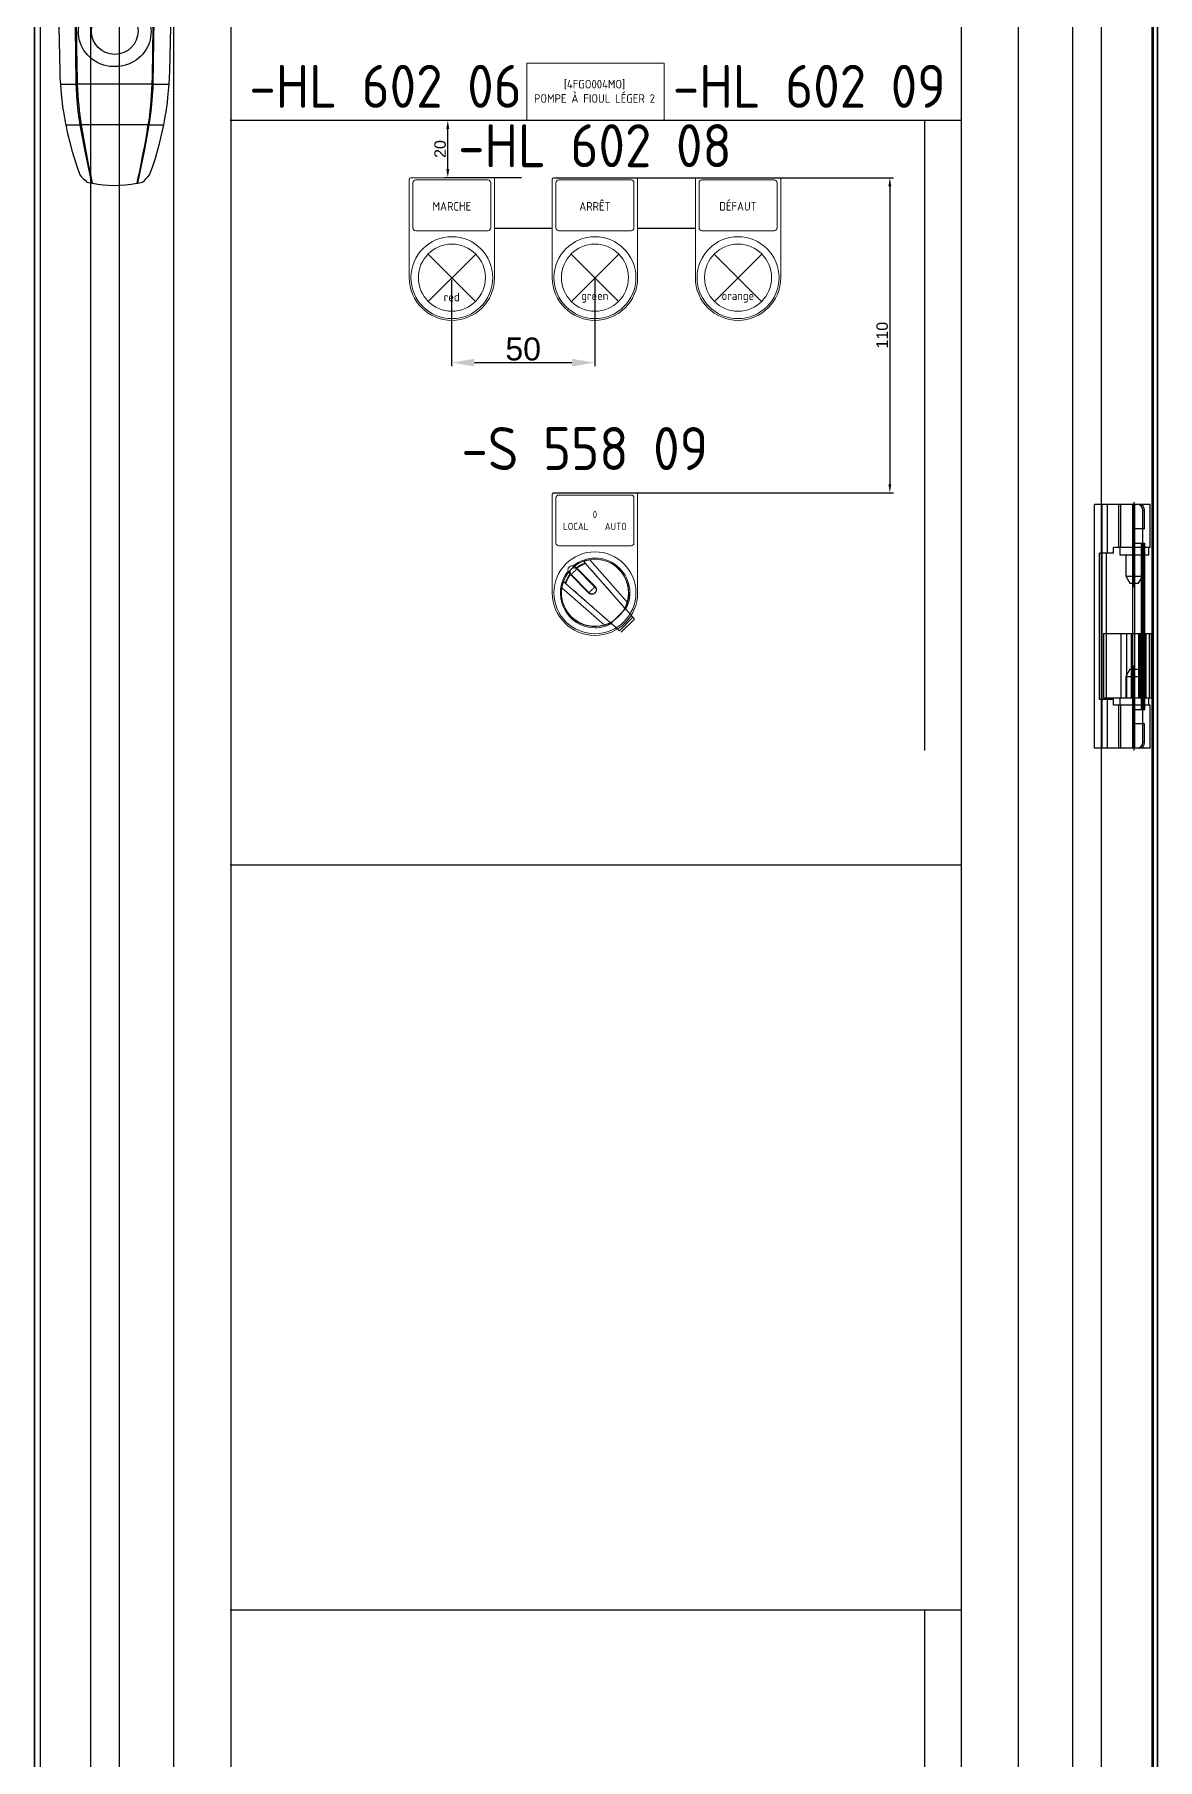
# Model space of a CAD drawing. Header units: millimetres. Extents: x 37984 to 70752, y 14140 to 37584.
# Drawn here: x 39893 to 40285, y 15087 to 15689 of the extents above; entities that cross this region are included whole.
import ezdxf
from ezdxf.enums import TextEntityAlignment as Align

# ---------------------------------------------------------------- set-up
doc = ezdxf.new("R2010")
doc.units = ezdxf.units.MM
doc.set_wipeout_variables(frame=1)
doc.layers.add('! NO PLOT !', color=7, linetype='Continuous', true_color=0xff75dd, plot=False)
doc.layers.add('000-PI-Oprema', color=30, linetype='Continuous', lineweight=5)
doc.layers.add('000-PI-ORMAR', color=2, linetype='Continuous')
doc.layers.add('000-PI_TEXT', color=7, linetype='Continuous')
doc.styles.add('PI0', font='isocpeur.ttf', dxfattribs={"width": 0.9})
doc.styles.get("Standard").update_dxf_attribs({"font": 'arial.ttf'})
doc.dimstyles.new('ISO-25', dxfattribs={"dimtxt": 4, "dimasz": 3, "dimexe": 1.25, "dimexo": 0.625, "dimtad": 1, "dimtxsty": 'Standard', "dimcen": 3, "dimadec": 0, "dimazin": 0, "dimtfac": 1, "dimtmove": 0, "dimatfit": 3, "dimfxl": 1, "dimarcsym": 0})
doc.dimstyles.new('ISO-25-lb', dxfattribs={"dimtxt": 8, "dimasz": 8, "dimexe": 1.25, "dimexo": 0.625, "dimtad": 1, "dimtxsty": 'Standard', "dimcen": 5, "dimadec": 0, "dimazin": 0, "dimtfac": 1, "dimtmove": 0, "dimatfit": 3, "dimfxl": 1, "dimarcsym": 0})

# ---------------------------------------------------------------- blocks, each defined once
blk = doc.blocks.new('poveznica montaznih ploca 2100mm')
at = {"layer": '! NO PLOT !'}
for p, q in [((59565.54, 55740.77), (59565.54, 53837.74)), ((59570.54, 55742.17), (59570.54, 53847.74))]:
    blk.add_line(p, q, dxfattribs=at)
blk = doc.blocks.new('*U548')
at = {"layer": '000-PI-ORMAR'}
for p, q in [((-13.41, 105.24), (-10.65, 134.6)), ((-10.48, 134.65), (-10.91, 134.53)), ((10.91, 134.53), (10.48, 134.65)), ((13.41, 105.24), (10.65, 134.6)), ((-19.14, 105.24), (-13.41, 105.24)), ((13.2, 105.24), (-13.2, 105.24)), ((13.41, 105.24), (19.14, 105.24)), ((-19.31, 101.34), (-19.67, 86.25)), ((19.67, 86.25), (19.31, 101.34)), ((-19.67, 86.25), (-20.5, 27.74)), ((-19.67, 86.25), (-20.14, 61.02)), ((-19.67, 86.25), (-12.5, 86.25)), ((-19.66, 87.03), (-14.25, 87.03)), ((-14.15, 86.25), (-14.25, 87.03)), ((-14.02, 85.32), (-14.15, 86.25)), ((-12.5, 86.25), (-13.43, 60.26)), ((-11.21, 85.08), (-12.5, 86.25)), ((12.5, 86.25), (11.21, 85.08)), ((11.99, 85.79), (14.02, 85.32)), ((12.5, 86.25), (19.67, 86.25)), ((13.43, 60.26), (12.5, 86.25)), ((14.02, 85.32), (14.15, 86.25)), ((14.15, 86.25), (14.25, 87.03)), ((14.25, 87.03), (19.66, 87.03)), ((20.5, 27.74), (19.67, 86.25)), ((20.15, 60.62), (19.67, 86.25)), ((-20.01, 69.28), (-12.67, 69.28)), ((-20.01, 68.98), (-17.35, 68.98)), ((-17.35, 69.28), (17.35, 69.28)), ((-12.67, 69.28), (-12.65, 69.31)), ((-12.65, 69.31), (-12.65, -39.07)), ((-10.73, 70.49), (-10.73, -40.96)), ((-10.73, 70.49), (10.73, 70.49)), ((10.73, 70.49), (10.73, -40.96)), ((12.65, 69.31), (12.65, -39.07)), ((12.65, 69.31), (12.67, 69.28)), ((12.67, 69.28), (20.01, 69.28)), ((17.35, 68.98), (20.01, 68.98)), ((-20.13, 61.86), (-17.35, 61.86)), ((-20.13, 61.85), (-14.69, 61.85)), ((-17.35, 61.85), (17.35, 61.85)), ((-15, 32.81), (-13.43, 60.26)), ((-13.27, -35.12), (-14.69, 61.85)), ((14.69, 61.85), (13.27, -35.12)), ((13.43, 60.26), (15, 32.81)), ((14.69, 61.85), (20.13, 61.85)), ((17.35, 61.86), (20.13, 61.86)), ((20.5, 27.74), (20.31, 48.52)), ((-20.44, 35.92), (-20.5, 27.74)), ((-20.47, 32.81), (-15, 32.81)), ((15, 32.81), (20.47, 32.81)), ((-20.5, 27.74), (-20.09, -55.06)), ((20.09, -55.06), (20.5, 27.74)), ((-17.16, 17.77), (-20.5, 23.44)), ((-19.8, 21.43), (19.8, 21.43)), ((20.5, 23.44), (17.16, 17.77)), ((-17.16, 14.16), (-20.5, 16.99)), ((-17.16, 17.77), (-17.16, -47.43)), ((-16.24, 2.4), (-16.48, 15.53)), ((-16.48, 15.53), (-16.48, -46.12)), ((-16.36, 10.54), (-16.48, 13.04)), ((16.48, 15.53), (16.24, 2.4)), ((16.48, 13.04), (16.36, 10.54)), ((16.48, 15.53), (16.48, -46.12)), ((17.16, 17.77), (17.16, -47.43)), ((20.5, 16.99), (17.16, 14.16)), ((-17.16, 2.54), (-20.5, 2.61)), ((-16.24, 2.4), (-16.48, 2.51)), ((-16.24, -35.11), (-16.24, 2.4)), ((16.48, 2.51), (16.24, 2.4)), ((16.24, 2.4), (16.24, -35.11)), ((20.5, 2.61), (17.16, 2.54)), ((-20.5, -18.21), (-20.36, -35.12)), ((-20.47, -22.52), (20.47, -22.52)), ((-11.5, -22.68), (-11.5, -29.51)), ((20.36, -35.12), (20.5, -18.21)), ((-20.36, -35.12), (-13.27, -35.12)), ((-16.24, -35.11), (16.24, -35.11)), ((13.27, -35.12), (20.36, -35.12)), ((-10.73, -40.96), (10.73, -40.96)), ((-20.25, -44.17), (-20.09, -55.06)), ((-20.25, -44.17), (20.25, -44.17)), ((-20.16, -50.42), (-17.16, -47.43)), ((-16.48, -46.12), (-16.38, -43.78)), ((-16.38, -43.78), (16.38, -43.78)), ((16.38, -43.78), (16.48, -46.12)), ((17.16, -47.43), (20.16, -50.42)), ((20.09, -55.06), (20.25, -44.17)), ((-20.09, -55.06), (20.09, -55.06)), ((-20.09, -55.06), (-19.2, -96.13)), ((-20.08, -55.68), (-14.03, -55.68)), ((-14.03, -55.68), (-13.85, -55.06)), ((-13.42, -100.67), (-14.03, -55.68)), ((-13.85, -55.06), (-13.67, -54.42)), ((13.42, -100.67), (14.03, -55.68)), ((13.85, -55.06), (13.67, -54.42)), ((14.03, -55.68), (13.85, -55.06)), ((14.03, -55.68), (20.08, -55.68)), ((19.2, -96.13), (20.09, -55.06)), ((-18.98, -100.67), (-13.42, -100.67)), ((13.08, -100.67), (-13.08, -100.67)), ((13.42, -100.67), (18.98, -100.67)), ((-17.11, -114.85), (-12.02, -114.85)), ((11.71, -114.85), (-11.71, -114.85)), ((12.02, -114.85), (17.11, -114.85)), ((-9.7, -134.82), (-8.04, -135.19)), ((-7.82, -135.23), (-8.04, -135.19)), ((7.82, -135.23), (8.04, -135.19)), ((8.04, -135.19), (9.7, -134.82))]:
    blk.add_line(p, q, dxfattribs=at)
for points in [[(-10.91, 134.53), (-11.6, 133.9), (-12.24, 133.24), (-12.84, 132.55), (-13.41, 131.8), (-13.93, 131.03), (-14.4, 130.23)], [(10.48, 134.65), (8.34, 135.15), (6.17, 135.54), (3.98, 135.81), (1.73, 135.97), (-0.54, 136), (-2.8, 135.91), (-4.73, 135.73), (-6.65, 135.46), (-8.58, 135.1), (-10.48, 134.65)], [(14.4, 130.23), (13.7, 131.38), (12.89, 132.48), (12.28, 133.2), (11.62, 133.89), (10.91, 134.53)], [(-14.4, 130.23), (-15.31, 127.22), (-16.14, 124.17), (-16.87, 121.1), (-17.51, 118.01), (-18.07, 114.85), (-18.52, 111.66), (-18.88, 108.46), (-19.14, 105.24)], [(19.14, 105.24), (18.88, 108.42), (18.53, 111.59), (18.09, 114.73), (17.54, 117.85), (16.9, 120.99), (16.16, 124.1), (15.33, 127.18), (14.4, 130.23)], [(-19.14, 105.24), (-19.19, 104.29), (-19.24, 103.32), (-19.28, 102.34), (-19.31, 101.34)], [(-14.25, 87.03), (-14.23, 90.25), (-14.16, 93.45), (-14.03, 96.61), (-13.86, 99.69), (-13.64, 102.68), (-13.41, 105.24)], [(14.25, 87.03), (14.23, 90.25), (14.16, 93.45), (14.03, 96.61), (13.86, 99.69), (13.64, 102.68), (13.41, 105.24)], [(19.31, 101.34), (19.28, 102.33), (19.24, 103.31), (19.19, 104.28), (19.14, 105.24)], [(-14.02, 85.32), (-12.17, 85.75), (-11.99, 85.79)], [(-11.99, 85.79), (-10.29, 86.12), (-8.39, 86.43), (-6.48, 86.67), (-4.5, 86.86), (-2.52, 86.97), (-0.52, 87.02), (1.47, 87.01), (3.57, 86.92), (5.67, 86.76), (7.76, 86.52), (9.87, 86.2), (11.96, 85.8), (11.99, 85.79)], [(11.21, 85.08), (8.78, 85.48), (6.33, 85.78), (3.84, 85.99), (1.34, 86.1), (-0.75, 86.11), (-2.84, 86.05), (-4.93, 85.91), (-7.03, 85.71), (-9.13, 85.43), (-11.21, 85.08)], [(-12.67, 69.28), (-13.17, 68.42), (-13.6, 67.5), (-13.96, 66.55), (-14.26, 65.56), (-14.48, 64.55), (-14.62, 63.52), (-14.69, 62.48), (-14.69, 61.85)], [(-12.65, 69.31), (-12.5, 69.52), (-12.34, 69.72), (-12.17, 69.89), (-11.98, 70.05), (-11.79, 70.18), (-11.59, 70.29), (-11.38, 70.38), (-11.17, 70.44), (-10.95, 70.48), (-10.73, 70.49)], [(10.73, 70.49), (10.95, 70.48), (11.17, 70.44), (11.38, 70.38), (11.59, 70.29), (11.79, 70.18), (11.98, 70.05), (12.17, 69.89), (12.34, 69.72), (12.5, 69.52), (12.65, 69.31)], [(14.69, 61.85), (14.67, 62.89), (14.57, 63.93), (14.4, 64.96), (14.15, 65.96), (13.83, 66.94), (13.43, 67.87), (12.97, 68.77), (12.67, 69.28)], [(-16.48, 15.53), (-16.52, 15.9), (-16.59, 16.26), (-16.68, 16.61), (-16.78, 16.95), (-16.91, 17.28), (-17.06, 17.59), (-17.16, 17.77)], [(17.16, 17.77), (17, 17.47), (16.86, 17.16), (16.74, 16.83), (16.64, 16.48), (16.56, 16.13), (16.51, 15.76), (16.48, 15.53)], [(-16.38, -43.78), (-16.36, -43.11), (-16.33, -42.38), (-16.31, -41.59), (-16.3, -40.74), (-16.28, -39.86), (-16.27, -38.93), (-16.26, -37.98), (-16.25, -37), (-16.24, -36.01), (-16.24, -35.11)], [(-13.27, -35.12), (-13.22, -36.16), (-13.09, -37.2), (-12.89, -38.21), (-12.65, -39.07)], [(12.65, -39.07), (12.92, -38.08), (13.11, -37.06), (13.23, -36.02), (13.27, -35.12)], [(16.24, -35.11), (16.24, -36.11), (16.25, -37.1), (16.26, -38.08), (16.27, -39.03), (16.28, -39.95), (16.3, -40.83), (16.32, -41.67), (16.34, -42.45), (16.36, -43.18), (16.38, -43.78)], [(-12.65, -39.07), (-12.44, -39.63), (-12.15, -40.14), (-11.97, -40.36), (-11.77, -40.56), (-11.53, -40.73), (-11.26, -40.86), (-11.05, -40.93), (-10.83, -40.96), (-10.73, -40.96)], [(10.73, -40.96), (10.96, -40.94), (11.17, -40.9), (11.37, -40.82), (11.56, -40.71), (11.83, -40.51), (12.05, -40.27), (12.34, -39.82), (12.56, -39.33), (12.65, -39.07)], [(-17.16, -47.43), (-17, -47.26), (-16.86, -47.08), (-16.74, -46.88), (-16.64, -46.68), (-16.56, -46.47), (-16.51, -46.26), (-16.48, -46.12)], [(16.48, -46.12), (16.52, -46.34), (16.59, -46.55), (16.68, -46.76), (16.78, -46.96), (16.91, -47.15), (17.06, -47.33), (17.16, -47.43)], [(-9.57, -55.06), (-9.95, -55.01), (-11.82, -54.74), (-13.67, -54.42)], [(9.58, -55.06), (7.81, -55.27), (5.83, -55.45), (3.77, -55.58), (1.71, -55.66), (-0.35, -55.68), (-2.41, -55.64), (-4.3, -55.56), (-6.19, -55.42), (-8.06, -55.24), (-9.57, -55.06)], [(13.67, -54.42), (11.74, -54.75), (9.78, -55.04), (9.58, -55.06)], [(8.89, -73.85), (9.63, -74.62), (10.32, -75.46), (10.92, -76.35), (11.44, -77.29), (11.87, -78.24), (12.2, -79.23), (12.45, -80.24), (12.61, -81.28), (12.67, -82.26), (12.65, -83.25), (12.54, -84.24), (12.35, -85.2), (12.09, -86.12), (11.75, -87.01), (11.34, -87.88), (10.86, -88.7), (10.31, -89.5), (9.69, -90.26), (9.02, -90.96), (8.29, -91.61), (7.47, -92.23), (6.61, -92.78), (5.69, -93.26), (4.75, -93.67), (3.73, -94.02), (2.68, -94.28), (1.61, -94.45), (0.54, -94.54), (-0.57, -94.54), (-1.67, -94.44), (-2.76, -94.26), (-3.83, -93.99), (-4.88, -93.62), (-5.89, -93.17), (-6.86, -92.63), (-7.77, -92.01), (-8.62, -91.33), (-9.4, -90.57), (-10.12, -89.75), (-10.76, -88.87), (-11.29, -87.97), (-11.74, -87.03), (-12.11, -86.06), (-12.38, -85.06), (-12.56, -84.1), (-12.66, -83.12), (-12.67, -82.14), (-12.6, -81.17), (-12.45, -80.24), (-12.23, -79.31), (-11.93, -78.41), (-11.57, -77.54), (-11.12, -76.68), (-10.6, -75.85), (-10.01, -75.07), (-9.37, -74.34), (-8.63, -73.62), (-7.83, -72.97), (-6.98, -72.38), (-6.09, -71.86), (-5.12, -71.4), (-4.11, -71.02), (-3.07, -70.73), (-2.02, -70.52), (-0.95, -70.4), (0.13, -70.37), (1.22, -70.42), (2.29, -70.56), (3.33, -70.79), (4.36, -71.11), (5.35, -71.51), (6.31, -71.98), (7.22, -72.53), (8.08, -73.16), (8.89, -73.85)], [(-19.2, -96.13), (-19.11, -98.4), (-18.98, -100.67)], [(18.98, -100.67), (19.11, -98.4), (19.2, -96.13)], [(-18.98, -100.67), (-18.85, -102.42), (-18.69, -104.15), (-18.51, -105.85), (-18.3, -107.56), (-18.07, -109.24), (-17.82, -110.87), (-17.65, -111.9), (-17.47, -112.9), (-17.29, -113.89), (-17.11, -114.85)], [(-12.02, -114.85), (-12.39, -112.52), (-12.71, -110.05), (-12.98, -107.48), (-13.2, -104.81), (-13.36, -102.07), (-13.42, -100.67)], [(12.02, -114.85), (12.39, -112.52), (12.71, -110.05), (12.98, -107.48), (13.2, -104.81), (13.36, -102.07), (13.42, -100.67)], [(17.11, -114.85), (17.38, -113.41), (17.65, -111.91), (17.9, -110.36), (18.14, -108.72), (18.37, -107.03), (18.57, -105.3), (18.69, -104.16), (18.8, -103.01), (18.89, -101.85), (18.98, -100.67)], [(-17.11, -114.85), (-16.46, -117.91), (-15.73, -120.91), (-14.94, -123.85), (-14.07, -126.74), (-13.14, -129.58), (-12.14, -132.35)], [(-8.04, -135.19), (-10.47, -123.49), (-12.02, -114.85)], [(8.04, -135.19), (10.47, -123.49), (12.02, -114.85)], [(12.14, -132.35), (13.13, -129.6), (14.06, -126.78), (14.92, -123.9), (15.72, -120.95), (16.45, -117.93), (17.11, -114.85)], [(-12.14, -132.35), (-11.58, -132.99), (-10.98, -133.61), (-10.36, -134.22), (-9.7, -134.82)], [(9.7, -134.82), (10.35, -134.23), (10.98, -133.62), (11.57, -132.99), (12.14, -132.35)], [(-7.82, -135.23), (-5.94, -135.56), (-4.05, -135.79), (-2.15, -135.94), (-0.2, -136), (1.74, -135.96), (3.69, -135.83), (5.76, -135.58), (7.82, -135.23)]]:
    blk.add_lwpolyline(points, dxfattribs=at)
blk.add_circle((0, -82.1), 8.15, dxfattribs=at)
for centre, major_axis, ratio, start_param, end_param in [((73, -135.16), (0, 546.84), 0.175521, 1.054802, 1.115623), ((-73, -135.16), (0, 546.84), 0.175521, -1.115623, -1.054802), ((-7.53, 87.2), (0, 37), 0.175521, 1.061397, 1.596486), ((7.53, 87.2), (0, 37), 0.175521, 4.6867, 5.221788), ((-7.53, 87.2), (0, 37), 0.175521, -4.6867, -4.66155), ((7.53, 87.2), (0, 37), 0.175521, 4.66155, 4.6867), ((-19.46, 12.78), (-3, 0), 0.71325, 3.261467, 3.839724), ((19.46, 12.78), (-3, 0), 0.71325, 5.585054, 6.163311), ((-19.46, 2.51), (-3, 0), 0.017452, 3.261467, 3.839724), ((19.46, 2.51), (-3, 0), 0.017452, -0.698132, -0.119874), ((137.46, -39.64), (0, 669.86), 0.225671, -4.689366, -4.621155), ((-137.46, -39.64), (0, 669.86), 0.225671, 4.621155, 4.689366), ((-5.86, -95.36), (0, 32.42), 0.225671, 1.735147, 2.215471), ((5.86, -95.36), (0, 32.42), 0.225671, 4.067714, 4.548039), ((21.21, -9.07), (0, 180.2), 0.225671, -4.085045, -3.936826), ((-21.21, -9.07), (0, 180.2), 0.225671, 3.936826, 4.085045)]:
    blk.add_ellipse(centre, major_axis=major_axis, ratio=ratio, start_param=start_param, end_param=end_param, dxfattribs=at)
blk = doc.blocks.new('A$C34f25ed7')
at = {"layer": '000-PI-ORMAR'}
blk.add_blockref('*U548', (-3.99, -1008.35), dxfattribs=at)
blk = doc.blocks.new('*D1401')
at = {"layer": '! NO PLOT !', "color": 0, "lineweight": -2, "ltscale": 0.25, "transparency": 16777216}
for p, q in [((40074.22, 15639.51), (40192.51, 15639.51)), ((40191.26, 15636.51), (40191.26, 15532.51)), ((40073.77, 15529.51), (40192.51, 15529.51))]:
    blk.add_line(p, q, dxfattribs=at)
at = {"layer": '! NO PLOT !', "color": 0, "ltscale": 0.25, "transparency": 16777216}
for points in [[(40190.76, 15636.51), (40191.76, 15636.51), (40191.26, 15639.51)], [(40190.76, 15532.51), (40191.76, 15532.51), (40191.26, 15529.51)]]:
    blk.add_solid(points, dxfattribs=at)
at = {"layer": 'Defpoints', "color": 0, "ltscale": 0.25, "transparency": 16777216}
for p in [(40073.6, 15639.51), (40073.14, 15529.51), (40191.26, 15529.51)]:
    blk.add_point(p, dxfattribs=at)
at = {"layer": '! NO PLOT !', "color": 0, "ltscale": 0.25, "transparency": 16777216, "insert": (40188.59, 15584.51), "char_height": 4, "attachment_point": 5, "rotation": 90}
blk.add_mtext('110', dxfattribs=at)
blk = doc.blocks.new('*D1402')
at = {"layer": '! NO PLOT !', "color": 0, "lineweight": -2, "ltscale": 0.25, "transparency": 16777216}
for p, q in [((40062.66, 15659.51), (40035.69, 15659.51)), ((40036.94, 15642.51), (40036.94, 15656.51)), ((40062.66, 15639.51), (40035.69, 15639.51))]:
    blk.add_line(p, q, dxfattribs=at)
at = {"layer": '! NO PLOT !', "color": 0, "ltscale": 0.25, "transparency": 16777216}
for points in [[(40036.44, 15656.51), (40037.44, 15656.51), (40036.94, 15659.51)], [(40036.44, 15642.51), (40037.44, 15642.51), (40036.94, 15639.51)]]:
    blk.add_solid(points, dxfattribs=at)
at = {"layer": 'Defpoints', "color": 0, "ltscale": 0.25, "transparency": 16777216}
for p in [(40036.94, 15659.51), (40063.29, 15659.51), (40063.29, 15639.51)]:
    blk.add_point(p, dxfattribs=at)
at = {"layer": '! NO PLOT !', "color": 0, "ltscale": 0.25, "transparency": 16777216, "insert": (40034.27, 15649.51), "char_height": 4, "attachment_point": 5, "rotation": 90}
blk.add_mtext('20', dxfattribs=at)
blk = doc.blocks.new('*D1403')
at = {"layer": '! NO PLOT !', "color": 0, "linetype": 'Continuous', "lineweight": -2, "ltscale": 0.25, "transparency": 16777216}
for p, q in [((40038.26, 15603.83), (40038.26, 15573.7)), ((40088.26, 15603.93), (40088.26, 15573.7)), ((40046.26, 15574.95), (40080.26, 15574.95))]:
    blk.add_line(p, q, dxfattribs=at)
at = {"layer": '! NO PLOT !', "color": 0, "ltscale": 0.25, "transparency": 16777216}
for points in [[(40046.26, 15576.28), (40046.26, 15573.61), (40038.26, 15574.95)], [(40080.26, 15576.28), (40080.26, 15573.61), (40088.26, 15574.95)]]:
    blk.add_solid(points, dxfattribs=at)
at = {"layer": 'Defpoints', "color": 0, "ltscale": 0.25, "transparency": 16777216}
for p in [(40038.26, 15604.46), (40088.26, 15604.56), (40088.26, 15574.95)]:
    blk.add_point(p, dxfattribs=at)
at = {"layer": '! NO PLOT !', "color": 0, "ltscale": 0.25, "transparency": 16777216, "insert": (40063.26, 15579.66), "char_height": 8, "attachment_point": 5}
blk.add_mtext('50', dxfattribs=at)
blk = doc.blocks.new('podloska')
at = {"layer": '000-PI-Oprema'}
for p, q in [((43278.7, 39063.45), (43278.7, 39097.85)), ((43279.2, 39098.35), (43308, 39098.35)), ((43280, 39080.85), (43280, 39096.55)), ((43281, 39097.55), (43306.2, 39097.55)), ((43307.2, 39080.85), (43307.2, 39096.55)), ((43308.5, 39063.45), (43308.5, 39097.85)), ((43281, 39079.85), (43306.2, 39079.85))]:
    blk.add_line(p, q, dxfattribs=at)
blk.add_circle((43293.6, 39063.45), 14.3, dxfattribs=at)
at = {"layer": '000-PI-Oprema', "ltscale": 0.25}
blk.add_circle((43293.6, 39063.45), 11.7, dxfattribs=at)
at = {"layer": '000-PI-Oprema'}
for centre, radius, start, end in [((43279.2, 39097.85), 0.5, 89.99996, 179.99983), ((43281, 39096.55), 1, 90.00002, 180.00009), ((43306.2, 39096.55), 1, 359.99991, 89.99998), ((43308, 39097.85), 0.5, 0.00017, 90.00004), ((43281, 39080.85), 1, 180, 269.99998), ((43306.2, 39080.85), 1, 270.00002, 0), ((43293.6, 39063.45), 14.9, 180, 0)]:
    blk.add_arc(centre, radius, start, end, dxfattribs=at)

msp = doc.modelspace()

# ---------------------------------------------------------------- block references
at = {"layer": '! NO PLOT !'}
msp.add_blockref('poveznica montaznih ploca 2100mm', (-19630.642, -39031.862), dxfattribs=at)

# ---------------------------------------------------------------- next in the draw order: wipeouts: each hides what was drawn before it
msp.add_wipeout([(39892.684, 16761.473), (40283.172, 16761.473), (40282.684, 14778.973), (39892.672, 14776.973)]).dxf.layer = '000-PI-ORMAR'

# ---------------------------------------------------------------- next in the draw order: linework, layer by layer
for p, q in [((39892.696, 16761.404), (39892.696, 14776.904)), ((39892.696, 14776.904), (39892.696, 16761.404)), ((39912.196, 16749.904), (39912.196, 14788.404)), ((40265.196, 14788.404), (40265.196, 16749.904)), ((39892.684, 14789.904), (39892.684, 16740.766)), ((39922.196, 16734.904), (39922.196, 14803.404)), ((40255.196, 14803.404), (40255.196, 16734.904)), ((39941.196, 16689.154), (39941.196, 14849.154)), ((40236.196, 14849.154), (40236.196, 16689.154)), ((39961.196, 16684.154), (39961.196, 14854.154)), ((40216.196, 16684.154), (40216.196, 14854.154))]:
    msp.add_line(p, q, dxfattribs=at)
at = {"layer": '! NO PLOT !', "ltscale": 0.25}
for p, q in [((40216.005, 15659.505), (39961.005, 15659.505)), ((40203.332, 15659.505), (40203.332, 15439.505)), ((40203.332, 15659.505), (40203.332, 15439.505)), ((40073.414, 15621.755), (40053.264, 15621.755)), ((40123.364, 15621.755), (40103.214, 15621.755)), ((40216.005, 15399.505), (39961.005, 15399.505)), ((40216.005, 15139.505), (39961.005, 15139.505)), ((40203.332, 15139.505), (40203.332, 14919.505))]:
    msp.add_line(p, q, dxfattribs=at)
at = {"layer": '000-PI-Oprema'}
for p, q in [((40030.041, 15612.828), (40046.587, 15596.282)), ((40046.687, 15612.828), (40030.141, 15596.282)), ((40079.991, 15612.828), (40096.537, 15596.282)), ((40096.637, 15612.828), (40080.091, 15596.282)), ((40129.941, 15612.828), (40146.487, 15596.282)), ((40146.587, 15612.828), (40130.041, 15596.282)), ((40085.167, 15505.843), (40085.252, 15505.867)), ((40085.252, 15505.867), (40085.341, 15505.891)), ((40085.341, 15505.891), (40085.434, 15505.915)), ((40085.434, 15505.915), (40085.529, 15505.94)), ((40085.529, 15505.94), (40085.627, 15505.964)), ((40085.627, 15505.964), (40085.728, 15505.987)), ((40085.728, 15505.987), (40085.83, 15506.011)), ((40085.83, 15506.011), (40085.934, 15506.033)), ((40085.934, 15506.033), (40086.039, 15506.055)), ((40086.039, 15506.055), (40086.144, 15506.076)), ((40086.144, 15506.076), (40086.25, 15506.096)), ((40086.25, 15506.096), (40086.355, 15506.115)), ((40086.355, 15506.115), (40086.46, 15506.133)), ((40086.46, 15506.133), (40086.563, 15506.149)), ((40099.655, 15491.231), (40086.563, 15506.149)), ((40078.888, 15499.578), (40079.04, 15499.858)), ((40079.04, 15499.858), (40079.2, 15500.134)), ((40079.083, 15501.717), (40079.079, 15501.721)), ((40079.096, 15501.705), (40079.083, 15501.717)), ((40079.116, 15501.684), (40079.096, 15501.705)), ((40079.145, 15501.655), (40079.116, 15501.684)), ((40079.183, 15501.617), (40079.145, 15501.655)), ((40079.231, 15501.569), (40079.183, 15501.617)), ((40079.2, 15500.134), (40079.369, 15500.404)), ((40079.287, 15501.513), (40079.231, 15501.569)), ((40086.793, 15494.149), (40079.285, 15501.657)), ((40079.353, 15501.447), (40079.287, 15501.513)), ((40079.429, 15501.372), (40079.353, 15501.447)), ((40079.369, 15500.404), (40079.545, 15500.669)), ((40079.513, 15501.287), (40079.429, 15501.372)), ((40079.608, 15501.193), (40079.513, 15501.287)), ((40079.613, 15501.045), (40079.533, 15501.126)), ((40079.545, 15500.669), (40079.73, 15500.929)), ((40086.568, 15494.232), (40079.608, 15501.193)), ((40079.642, 15501.017), (40079.613, 15501.045)), ((40079.73, 15500.929), (40079.642, 15501.017)), ((40086.104, 15494.555), (40079.73, 15500.929)), ((40081.205, 15503.838), (40081.201, 15503.842)), ((40081.217, 15503.826), (40081.205, 15503.838)), ((40081.237, 15503.805), (40081.217, 15503.826)), ((40081.267, 15503.776), (40081.237, 15503.805)), ((40088.313, 15496.588), (40081.265, 15503.637)), ((40081.305, 15503.738), (40081.267, 15503.776)), ((40081.55, 15503.493), (40081.305, 15503.738)), ((40081.635, 15503.408), (40081.55, 15503.493)), ((40081.729, 15503.314), (40081.635, 15503.408)), ((40088.689, 15496.353), (40081.729, 15503.314)), ((40081.849, 15503.336), (40081.795, 15503.389)), ((40081.876, 15503.308), (40081.849, 15503.336)), ((40081.904, 15503.28), (40081.876, 15503.308)), ((40081.993, 15503.192), (40081.904, 15503.28)), ((40081.993, 15503.192), (40082.252, 15503.376)), ((40088.366, 15496.818), (40081.993, 15503.192)), ((40082.252, 15503.376), (40082.517, 15503.553)), ((40082.517, 15503.553), (40082.788, 15503.721)), ((40082.788, 15503.721), (40083.063, 15503.882)), ((40083.063, 15503.882), (40083.344, 15504.034)), ((40083.344, 15504.034), (40083.629, 15504.177)), ((40083.629, 15504.177), (40083.918, 15504.313)), ((40083.918, 15504.313), (40084.212, 15504.439)), ((40084.212, 15504.439), (40084.51, 15504.557)), ((40084.391, 15505.593), (40084.394, 15505.594)), ((40084.395, 15505.588), (40084.391, 15505.593)), ((40084.394, 15505.594), (40084.402, 15505.597)), ((40084.407, 15505.575), (40084.395, 15505.588)), ((40084.402, 15505.597), (40084.416, 15505.602)), ((40084.427, 15505.551), (40084.407, 15505.575)), ((40084.416, 15505.602), (40084.436, 15505.609)), ((40084.456, 15505.518), (40084.427, 15505.551)), ((40084.436, 15505.609), (40084.463, 15505.618)), ((40084.494, 15505.475), (40084.456, 15505.518)), ((40084.463, 15505.618), (40084.495, 15505.63)), ((40084.541, 15505.421), (40084.494, 15505.475)), ((40084.495, 15505.63), (40084.533, 15505.643)), ((40084.51, 15504.557), (40084.811, 15504.665)), ((40084.533, 15505.643), (40084.576, 15505.658)), ((40084.598, 15505.357), (40084.541, 15505.421)), ((40084.576, 15505.658), (40084.625, 15505.674)), ((40084.664, 15505.282), (40084.598, 15505.357)), ((40084.625, 15505.674), (40084.679, 15505.693)), ((40084.739, 15505.196), (40084.664, 15505.282)), ((40084.679, 15505.693), (40084.737, 15505.712)), ((40084.737, 15505.712), (40084.8, 15505.732)), ((40084.824, 15505.099), (40084.739, 15505.196)), ((40084.8, 15505.732), (40084.867, 15505.753)), ((40084.811, 15504.665), (40085.116, 15504.765)), ((40084.918, 15504.992), (40084.824, 15505.099)), ((40084.867, 15505.753), (40084.936, 15505.775)), ((40084.932, 15504.974), (40084.904, 15505.006)), ((40098.657, 15489.336), (40084.918, 15504.992)), ((40084.961, 15504.941), (40084.932, 15504.974)), ((40084.936, 15505.775), (40085.009, 15505.797)), ((40084.99, 15504.908), (40084.961, 15504.941)), ((40085.021, 15504.873), (40084.99, 15504.908)), ((40085.009, 15505.797), (40085.086, 15505.82)), ((40085.052, 15504.838), (40085.021, 15504.873)), ((40085.083, 15504.802), (40085.052, 15504.838)), ((40085.116, 15504.765), (40085.083, 15504.802)), ((40085.086, 15505.82), (40085.167, 15505.843)), ((40085.846, 15503.933), (40085.116, 15504.765)), ((40086.576, 15503.101), (40085.846, 15503.933)), ((40087.306, 15502.269), (40086.576, 15503.101)), ((40088.036, 15501.437), (40087.306, 15502.269)), ((40088.765, 15500.606), (40088.036, 15501.437)), ((40089.495, 15499.775), (40088.765, 15500.606)), ((40076.772, 15496.358), (40076.789, 15496.462)), ((40091.69, 15483.267), (40076.772, 15496.358)), ((40076.789, 15496.462), (40076.806, 15496.566)), ((40076.806, 15496.566), (40076.825, 15496.671)), ((40076.825, 15496.671), (40076.845, 15496.777)), ((40076.845, 15496.777), (40076.866, 15496.883)), ((40076.866, 15496.883), (40076.888, 15496.988)), ((40076.888, 15496.988), (40076.911, 15497.091)), ((40076.911, 15497.091), (40076.934, 15497.194)), ((40076.934, 15497.194), (40076.958, 15497.294)), ((40076.958, 15497.294), (40076.982, 15497.392)), ((40076.982, 15497.392), (40077.006, 15497.488)), ((40077.006, 15497.488), (40077.03, 15497.58)), ((40077.03, 15497.58), (40077.055, 15497.669)), ((40077.055, 15497.669), (40077.078, 15497.754)), ((40077.078, 15497.754), (40077.102, 15497.836)), ((40077.102, 15497.836), (40077.125, 15497.913)), ((40077.125, 15497.913), (40077.147, 15497.985)), ((40077.147, 15497.985), (40077.168, 15498.055)), ((40077.168, 15498.055), (40077.189, 15498.121)), ((40077.189, 15498.121), (40077.21, 15498.184)), ((40077.21, 15498.184), (40077.229, 15498.243)), ((40077.229, 15498.243), (40077.247, 15498.297)), ((40077.247, 15498.297), (40077.264, 15498.345)), ((40077.264, 15498.345), (40077.278, 15498.389)), ((40077.278, 15498.389), (40077.292, 15498.427)), ((40077.292, 15498.427), (40077.303, 15498.459)), ((40077.303, 15498.459), (40077.312, 15498.485)), ((40077.312, 15498.485), (40077.319, 15498.505)), ((40077.319, 15498.505), (40077.325, 15498.519)), ((40077.325, 15498.519), (40077.328, 15498.528)), ((40077.328, 15498.528), (40077.329, 15498.531)), ((40077.333, 15498.527), (40077.329, 15498.531)), ((40077.347, 15498.515), (40077.333, 15498.527)), ((40077.37, 15498.494), (40077.347, 15498.515)), ((40077.403, 15498.465), (40077.37, 15498.494)), ((40077.446, 15498.427), (40077.403, 15498.465)), ((40077.5, 15498.38), (40077.446, 15498.427)), ((40077.565, 15498.324), (40077.5, 15498.38)), ((40077.64, 15498.258), (40077.565, 15498.324)), ((40077.726, 15498.182), (40077.64, 15498.258)), ((40077.822, 15498.098), (40077.726, 15498.182)), ((40077.93, 15498.003), (40077.822, 15498.098)), ((40077.947, 15497.989), (40077.915, 15498.017)), ((40093.585, 15484.264), (40077.93, 15498.003)), ((40077.98, 15497.961), (40077.947, 15497.989)), ((40078.014, 15497.931), (40077.98, 15497.961)), ((40078.048, 15497.901), (40078.014, 15497.931)), ((40078.084, 15497.87), (40078.048, 15497.901)), ((40078.12, 15497.838), (40078.084, 15497.87)), ((40078.157, 15497.806), (40078.12, 15497.838)), ((40078.157, 15497.806), (40078.256, 15498.11)), ((40078.989, 15497.075), (40078.157, 15497.806)), ((40078.256, 15498.11), (40078.365, 15498.411)), ((40078.365, 15498.411), (40078.482, 15498.709)), ((40078.482, 15498.709), (40078.609, 15499.003)), ((40078.609, 15499.003), (40078.744, 15499.293)), ((40078.744, 15499.293), (40078.888, 15499.578)), ((40079.821, 15496.346), (40078.989, 15497.075)), ((40080.652, 15495.616), (40079.821, 15496.346)), ((40081.484, 15494.886), (40080.652, 15495.616)), ((40082.315, 15494.156), (40081.484, 15494.886)), ((40083.147, 15493.427), (40082.315, 15494.156)), ((40086.156, 15494.505), (40086.104, 15494.555)), ((40086.21, 15494.458), (40086.156, 15494.505)), ((40086.266, 15494.413), (40086.21, 15494.458)), ((40086.324, 15494.371), (40086.266, 15494.413)), ((40086.384, 15494.332), (40086.324, 15494.371)), ((40086.445, 15494.295), (40086.384, 15494.332)), ((40086.509, 15494.261), (40086.445, 15494.295)), ((40086.573, 15494.23), (40086.509, 15494.261)), ((40086.639, 15494.201), (40086.573, 15494.23)), ((40086.707, 15494.176), (40086.639, 15494.201)), ((40086.775, 15494.154), (40086.707, 15494.176)), ((40086.844, 15494.135), (40086.775, 15494.154)), ((40086.914, 15494.119), (40086.844, 15494.135)), ((40086.985, 15494.106), (40086.914, 15494.119)), ((40087.056, 15494.096), (40086.985, 15494.106)), ((40087.127, 15494.09), (40087.056, 15494.096)), ((40087.199, 15494.087), (40087.127, 15494.09)), ((40087.271, 15494.087), (40087.199, 15494.087)), ((40087.271, 15494.087), (40087.343, 15494.09)), ((40087.343, 15494.09), (40087.414, 15494.096)), ((40087.414, 15494.096), (40087.485, 15494.106)), ((40087.485, 15494.106), (40087.556, 15494.119)), ((40087.556, 15494.119), (40087.626, 15494.135)), ((40087.626, 15494.135), (40087.695, 15494.154)), ((40087.695, 15494.154), (40087.763, 15494.176)), ((40087.763, 15494.176), (40087.831, 15494.201)), ((40087.831, 15494.201), (40087.897, 15494.23)), ((40087.897, 15494.23), (40087.961, 15494.261)), ((40087.961, 15494.261), (40088.025, 15494.295)), ((40088.025, 15494.295), (40088.086, 15494.332)), ((40088.086, 15494.332), (40088.146, 15494.371)), ((40088.146, 15494.371), (40088.204, 15494.413)), ((40088.204, 15494.413), (40088.26, 15494.458)), ((40088.26, 15494.458), (40088.314, 15494.505)), ((40088.773, 15496.129), (40088.313, 15496.588)), ((40088.314, 15494.505), (40088.366, 15494.555)), ((40088.416, 15496.766), (40088.366, 15496.818)), ((40088.366, 15494.555), (40088.416, 15494.607)), ((40088.463, 15496.712), (40088.416, 15496.766)), ((40088.416, 15494.607), (40088.463, 15494.661)), ((40088.508, 15496.656), (40088.463, 15496.712)), ((40088.463, 15494.661), (40088.508, 15494.717)), ((40088.55, 15496.598), (40088.508, 15496.656)), ((40088.508, 15494.717), (40088.55, 15494.775)), ((40088.59, 15496.538), (40088.55, 15496.598)), ((40088.55, 15494.775), (40088.59, 15494.835)), ((40088.627, 15496.476), (40088.59, 15496.538)), ((40088.59, 15494.835), (40088.627, 15494.897)), ((40088.661, 15496.413), (40088.627, 15496.476)), ((40088.627, 15494.897), (40088.661, 15494.96)), ((40088.692, 15496.348), (40088.661, 15496.413)), ((40088.661, 15494.96), (40088.692, 15495.025)), ((40088.72, 15496.282), (40088.692, 15496.348)), ((40088.692, 15495.025), (40088.72, 15495.091)), ((40088.745, 15496.215), (40088.72, 15496.282)), ((40088.72, 15495.091), (40088.745, 15495.158)), ((40088.767, 15496.147), (40088.745, 15496.215)), ((40088.745, 15495.158), (40088.767, 15495.226)), ((40088.787, 15496.077), (40088.767, 15496.147)), ((40088.767, 15495.226), (40088.787, 15495.295)), ((40088.802, 15496.007), (40088.787, 15496.077)), ((40088.787, 15495.295), (40088.803, 15495.365)), ((40088.815, 15495.937), (40088.802, 15496.007)), ((40088.803, 15495.365), (40088.815, 15495.436)), ((40088.825, 15495.866), (40088.815, 15495.937)), ((40088.815, 15495.436), (40088.825, 15495.507)), ((40088.831, 15495.794), (40088.825, 15495.866)), ((40088.825, 15495.507), (40088.831, 15495.579)), ((40088.835, 15495.722), (40088.831, 15495.794)), ((40088.831, 15495.579), (40088.835, 15495.651)), ((40088.835, 15495.651), (40088.835, 15495.722)), ((40090.224, 15498.943), (40089.495, 15499.775)), ((40090.954, 15498.112), (40090.224, 15498.943)), ((40092.412, 15496.45), (40090.954, 15498.112)), ((40093.141, 15495.619), (40092.412, 15496.45)), ((40093.87, 15494.789), (40093.141, 15495.619)), ((40094.599, 15493.958), (40093.87, 15494.789)), ((40095.328, 15493.128), (40094.599, 15493.958)), ((40083.978, 15492.697), (40083.147, 15493.427)), ((40084.809, 15491.968), (40083.978, 15492.697)), ((40086.471, 15490.509), (40084.809, 15491.968)), ((40087.302, 15489.78), (40086.471, 15490.509)), ((40088.133, 15489.051), (40087.302, 15489.78)), ((40088.963, 15488.322), (40088.133, 15489.051)), ((40089.794, 15487.594), (40088.963, 15488.322)), ((40093.945, 15483.951), (40098.97, 15488.977)), ((40093.949, 15483.946), (40098.976, 15488.973)), ((40096.785, 15491.467), (40095.328, 15493.128)), ((40097.514, 15490.637), (40096.785, 15491.467)), ((40098.97, 15488.977), (40097.514, 15490.637)), ((40097.83, 15490.277), (40097.831, 15490.277)), ((40098.656, 15489.335), (40098.657, 15489.336)), ((40098.976, 15488.973), (40098.657, 15489.336)), ((40101.549, 15486.04), (40098.976, 15488.973)), ((40098.99, 15489.267), (40098.993, 15489.331)), ((40098.992, 15489.205), (40098.99, 15489.267)), ((40099, 15489.143), (40098.992, 15489.205)), ((40098.993, 15489.331), (40099.001, 15489.396)), ((40099.013, 15489.083), (40099, 15489.143)), ((40099.001, 15489.396), (40099.014, 15489.461)), ((40099.031, 15489.023), (40099.013, 15489.083)), ((40099.014, 15489.461), (40099.031, 15489.528)), ((40099.031, 15489.528), (40099.052, 15489.597)), ((40099.054, 15488.964), (40099.031, 15489.023)), ((40099.052, 15489.597), (40099.077, 15489.667)), ((40099.083, 15488.905), (40099.054, 15488.964)), ((40099.077, 15489.667), (40099.106, 15489.739)), ((40099.116, 15488.846), (40099.083, 15488.905)), ((40099.106, 15489.739), (40099.138, 15489.814)), ((40099.155, 15488.786), (40099.116, 15488.846)), ((40099.138, 15489.814), (40099.211, 15489.985)), ((40099.199, 15488.726), (40099.155, 15488.786)), ((40099.247, 15488.666), (40099.199, 15488.726)), ((40099.211, 15489.985), (40099.288, 15490.172)), ((40099.298, 15488.605), (40099.247, 15488.666)), ((40099.288, 15490.172), (40099.366, 15490.372)), ((40099.366, 15490.372), (40099.444, 15490.582)), ((40099.444, 15490.582), (40099.519, 15490.798)), ((40099.519, 15490.798), (40099.589, 15491.016)), ((40099.589, 15491.016), (40099.655, 15491.231)), ((40092.285, 15485.408), (40089.794, 15487.594)), ((40092.285, 15485.408), (40089.794, 15487.594)), ((40091.69, 15483.267), (40091.827, 15483.308)), ((40091.69, 15483.267), (40091.827, 15483.308)), ((40091.827, 15483.308), (40091.965, 15483.351)), ((40091.827, 15483.308), (40091.965, 15483.351)), ((40091.965, 15483.351), (40092.103, 15483.396)), ((40091.965, 15483.351), (40092.103, 15483.396)), ((40092.103, 15483.396), (40092.242, 15483.443)), ((40092.103, 15483.396), (40092.242, 15483.443)), ((40092.242, 15483.443), (40092.378, 15483.492)), ((40092.242, 15483.443), (40092.378, 15483.492)), ((40093.945, 15483.951), (40092.285, 15485.408)), ((40093.945, 15483.951), (40092.285, 15485.408)), ((40092.378, 15483.492), (40092.512, 15483.541)), ((40092.378, 15483.492), (40092.512, 15483.541)), ((40092.512, 15483.541), (40092.642, 15483.591)), ((40092.512, 15483.541), (40092.642, 15483.591)), ((40092.642, 15483.591), (40092.767, 15483.64)), ((40092.642, 15483.591), (40092.767, 15483.64)), ((40092.644, 15485.091), (40092.645, 15485.092)), ((40092.644, 15485.091), (40092.645, 15485.092)), ((40092.767, 15483.64), (40092.887, 15483.689)), ((40092.767, 15483.64), (40092.887, 15483.689)), ((40092.887, 15483.689), (40093, 15483.737)), ((40092.887, 15483.689), (40093, 15483.737)), ((40093, 15483.737), (40093.107, 15483.783)), ((40093, 15483.737), (40093.107, 15483.783)), ((40093.107, 15483.783), (40093.181, 15483.815)), ((40093.107, 15483.783), (40093.181, 15483.815)), ((40093.181, 15483.815), (40093.254, 15483.844)), ((40093.181, 15483.815), (40093.254, 15483.844)), ((40093.254, 15483.844), (40093.325, 15483.869)), ((40093.254, 15483.844), (40093.325, 15483.869)), ((40093.325, 15483.869), (40093.394, 15483.891)), ((40093.325, 15483.869), (40093.394, 15483.891)), ((40093.394, 15483.891), (40093.461, 15483.908)), ((40093.394, 15483.891), (40093.461, 15483.908)), ((40093.461, 15483.908), (40093.527, 15483.921)), ((40093.461, 15483.908), (40093.527, 15483.921)), ((40093.527, 15483.921), (40093.591, 15483.928)), ((40093.527, 15483.921), (40093.591, 15483.928)), ((40093.585, 15484.264), (40093.586, 15484.265)), ((40093.585, 15484.264), (40093.586, 15484.265)), ((40093.949, 15483.946), (40093.585, 15484.264)), ((40093.949, 15483.946), (40093.585, 15484.264)), ((40093.591, 15483.928), (40093.654, 15483.931)), ((40093.591, 15483.928), (40093.654, 15483.931)), ((40093.716, 15483.929), (40093.654, 15483.931)), ((40093.716, 15483.929), (40093.654, 15483.931)), ((40093.778, 15483.922), (40093.716, 15483.929)), ((40093.778, 15483.922), (40093.716, 15483.929)), ((40093.839, 15483.909), (40093.778, 15483.922)), ((40093.839, 15483.909), (40093.778, 15483.922)), ((40093.899, 15483.89), (40093.839, 15483.909)), ((40093.899, 15483.89), (40093.839, 15483.909)), ((40093.958, 15483.867), (40093.899, 15483.89)), ((40093.958, 15483.867), (40093.899, 15483.89)), ((40096.881, 15481.372), (40093.949, 15483.946)), ((40096.881, 15481.372), (40093.949, 15483.946)), ((40094.017, 15483.838), (40093.958, 15483.867)), ((40094.017, 15483.838), (40093.958, 15483.867)), ((40094.076, 15483.805), (40094.017, 15483.838)), ((40094.076, 15483.805), (40094.017, 15483.838)), ((40094.135, 15483.766), (40094.076, 15483.805)), ((40094.135, 15483.766), (40094.076, 15483.805)), ((40094.195, 15483.723), (40094.135, 15483.766)), ((40094.195, 15483.723), (40094.135, 15483.766)), ((40094.256, 15483.675), (40094.195, 15483.723)), ((40094.256, 15483.675), (40094.195, 15483.723)), ((40094.316, 15483.623), (40094.256, 15483.675)), ((40094.316, 15483.623), (40094.256, 15483.675)), ((40096.881, 15481.372), (40101.549, 15486.04)), ((40096.881, 15481.372), (40101.549, 15486.04)), ((40097.504, 15480.826), (40102.096, 15485.418)), ((40097.504, 15480.826), (40102.096, 15485.418)), ((40102.096, 15485.418), (40101.549, 15486.04)), ((40102.096, 15485.418), (40101.549, 15486.04))]:
    msp.add_line(p, q, dxfattribs=at)
msp.add_lwpolyline([(40064.505, 15679.505), (40112.505, 15679.505), (40112.505, 15659.505), (40064.505, 15659.505)], close=True, dxfattribs=at)
for points in [[(40080.787, 15503.95), (40080.538, 15504.013), (40080.279, 15504.026), (40080.018, 15503.988), (40079.766, 15503.902), (40079.532, 15503.77), (40079.325, 15503.597), (40079.152, 15503.389), (40079.019, 15503.155), (40078.933, 15502.903), (40078.895, 15502.642), (40078.908, 15502.383), (40078.971, 15502.135)], [(40078.971, 15502.135), (40079.103, 15501.88), (40079.285, 15501.657)], [(40082.031, 15502.871), (40081.819, 15503.044), (40081.578, 15503.173), (40081.315, 15503.252), (40081.043, 15503.279), (40080.77, 15503.251), (40080.508, 15503.171), (40080.266, 15503.042), (40080.054, 15502.868), (40079.88, 15502.656), (40079.75, 15502.414), (40079.67, 15502.151), (40079.643, 15501.879), (40079.669, 15501.606), (40079.748, 15501.344), (40079.877, 15501.102), (40080.051, 15500.891)], [(40082.031, 15502.871), (40082, 15502.863), (40081.933, 15502.818), (40081.831, 15502.736), (40081.699, 15502.622), (40081.542, 15502.479), (40081.365, 15502.314), (40081.176, 15502.131), (40080.982, 15501.939), (40080.79, 15501.745), (40080.608, 15501.556), (40080.442, 15501.379), (40080.299, 15501.222), (40080.185, 15501.09), (40080.104, 15500.989), (40080.058, 15500.921), (40080.051, 15500.891)], [(40081.265, 15503.637), (40081.042, 15503.818), (40080.787, 15503.95)], [(40088.313, 15496.588), (40088.282, 15496.581), (40088.215, 15496.536), (40088.113, 15496.454), (40087.981, 15496.34), (40087.824, 15496.197), (40087.648, 15496.032), (40087.458, 15495.849), (40087.264, 15495.657), (40087.072, 15495.463), (40086.89, 15495.274), (40086.724, 15495.097), (40086.581, 15494.94), (40086.467, 15494.808), (40086.386, 15494.706), (40086.341, 15494.639), (40086.333, 15494.609)], [(40086.333, 15494.609), (40086.545, 15494.435), (40086.787, 15494.306), (40087.049, 15494.226), (40087.322, 15494.2), (40087.595, 15494.227), (40087.857, 15494.307), (40088.099, 15494.436), (40088.311, 15494.61), (40088.485, 15494.822), (40088.615, 15495.064), (40088.695, 15495.327), (40088.722, 15495.6), (40088.695, 15495.873), (40088.616, 15496.135), (40088.487, 15496.377), (40088.313, 15496.588)]]:
    msp.add_lwpolyline(points, dxfattribs=at)
for centre, radius, start, end in [((40088.381, 15494.541), 12.15, 332.063391, 129.081473), ((40088.381, 15494.541), 11.75, 343.639266, 98.897939), ((40088.381, 15494.541), 12.15, 140.918527, 270), ((40088.381, 15494.541), 11.75, 142.334367, 160.15016), ((40088.366, 15494.555), 11.01, 143.356287, 161.669823), ((40088.381, 15494.541), 11.75, 141.769536, 142.334367), ((40088.381, 15494.541), 11.01, 142.830633, 143.356287), ((40088.381, 15494.541), 11.75, 109.84984, 128.230464), ((40088.381, 15494.541), 11.01, 126.643713, 127.169367), ((40088.366, 15494.555), 11.01, 108.330177, 126.643713), ((40088.381, 15494.541), 11.01, 108.330176, 108.337531), ((40088.381, 15494.541), 11.75, 171.102061, 286.360734), ((40088.381, 15494.541), 11.01, 161.662469, 161.669824), ((40088.381, 15494.541), 12.15, 270, 297.936581), ((40088.381, 15494.541), 12.15, 270, 297.936581)]:
    msp.add_arc(centre, radius, start, end, dxfattribs=at)
at = {"layer": '000-PI-ORMAR'}
for p, q in [((39892.696, 16761.404), (39892.696, 14776.904)), ((39894.696, 16759.404), (39894.696, 14778.904)), ((40282.696, 16759.404), (40282.696, 14778.904)), ((40283.184, 16761.404), (40283.184, 14776.904)), ((40284.684, 16761.404), (40284.684, 14776.904)), ((40284.696, 14776.904), (40284.696, 16761.404)), ((40284.696, 14776.904), (40284.696, 16761.404)), ((40262.696, 15440.404), (40262.696, 15525.404)), ((40282.139, 15525.404), (40262.696, 15525.404)), ((40265.179, 15508.404), (40265.179, 15525.404)), ((40265.384, 15440.404), (40265.384, 15525.404)), ((40267.277, 15508.404), (40267.277, 15525.404)), ((40271.039, 15525.404), (40271.039, 15510.404)), ((40271.952, 15510.404), (40271.952, 15525.404)), ((40276.06, 15440.404), (40276.06, 15525.404)), ((40276.589, 15496.554), (40276.589, 15526.254)), ((40276.589, 15510.404), (40276.589, 15525.404)), ((40276.807, 15440.404), (40276.807, 15525.404)), ((40282.139, 15510.404), (40282.139, 15525.404)), ((40279.567, 15523.404), (40280.214, 15523.404)), ((40279.567, 15442.404), (40279.567, 15523.404)), ((40280.214, 15516.904), (40280.214, 15523.404)), ((40280.214, 15516.904), (40276.06, 15516.904)), ((40276.06, 15511.904), (40280.295, 15511.904)), ((40279.142, 15453.904), (40279.142, 15511.904)), ((40279.571, 15448.904), (40279.571, 15516.904)), ((40279.861, 15453.904), (40279.861, 15511.904)), ((40280.295, 15453.904), (40280.295, 15511.904)), ((40264.451, 15457.404), (40264.451, 15508.404)), ((40269.375, 15508.404), (40264.451, 15508.404)), ((40266.913, 15457.404), (40266.913, 15508.404)), ((40282.139, 15510.404), (40269.375, 15510.404)), ((40269.375, 15508.404), (40269.375, 15510.404)), ((40271.489, 15510.404), (40271.489, 15507.904)), ((40271.489, 15507.904), (40281.689, 15507.904)), ((40273.639, 15507.904), (40273.639, 15500.415)), ((40279.539, 15500.415), (40279.539, 15507.904)), ((40281.689, 15507.904), (40281.689, 15510.404)), ((40273.639, 15500.415), (40275.089, 15497.904)), ((40273.639, 15500.415), (40279.539, 15500.415)), ((40278.089, 15497.904), (40279.539, 15500.415)), ((40275.089, 15497.904), (40278.089, 15497.904)), ((40265.896, 15480.404), (40282.696, 15480.404)), ((40265.896, 15480.404), (40265.896, 15457.904)), ((40271.846, 15480.404), (40271.846, 15457.904)), ((40273.846, 15480.404), (40273.846, 15457.904)), ((40275.517, 15480.404), (40275.517, 15457.904)), ((40275.874, 15480.404), (40275.874, 15457.904)), ((40278.017, 15480.404), (40278.017, 15457.904)), ((40278.374, 15480.404), (40278.374, 15457.904)), ((40278.735, 15480.404), (40278.735, 15457.904)), ((40279.859, 15480.404), (40279.859, 15457.904)), ((40280.614, 15480.404), (40280.614, 15457.904)), ((40280.735, 15457.904), (40280.735, 15480.404)), ((40281.738, 15480.404), (40281.738, 15457.904)), ((40282.494, 15480.404), (40282.494, 15457.904)), ((40275.089, 15467.904), (40273.639, 15465.392)), ((40273.639, 15465.392), (40279.539, 15465.392)), ((40273.639, 15465.392), (40273.639, 15457.904)), ((40275.089, 15467.904), (40278.089, 15467.904)), ((40276.589, 15439.554), (40276.589, 15469.254)), ((40279.539, 15465.392), (40278.089, 15467.904)), ((40279.539, 15457.904), (40279.539, 15465.392)), ((40265.896, 15457.904), (40282.696, 15457.904)), ((40271.489, 15457.904), (40271.489, 15455.404)), ((40281.689, 15455.404), (40281.689, 15457.904)), ((40269.375, 15457.404), (40264.451, 15457.404)), ((40265.179, 15440.404), (40265.179, 15457.404)), ((40267.277, 15440.404), (40267.277, 15457.404)), ((40269.375, 15455.404), (40269.375, 15457.404)), ((40282.139, 15455.404), (40269.375, 15455.404)), ((40271.039, 15455.404), (40271.039, 15440.404)), ((40271.952, 15440.404), (40271.952, 15455.404)), ((40276.06, 15453.904), (40280.295, 15453.904)), ((40276.589, 15440.404), (40276.589, 15455.404)), ((40282.139, 15440.404), (40282.139, 15455.404)), ((40280.214, 15448.904), (40276.06, 15448.904)), ((40280.214, 15442.404), (40280.214, 15448.904)), ((40282.139, 15440.404), (40262.696, 15440.404)), ((40279.567, 15442.404), (40280.214, 15442.404))]:
    msp.add_line(p, q, dxfattribs=at)
for centre, start_param, end_param in [((40277.635, 15523.404), 4.712389, 6.2831853), ((40278.282, 15523.404), 4.712389, 6.2831853), ((40277.635, 15442.404), 3.1415927, 4.712389), ((40278.282, 15442.404), 3.1415927, 4.712389)]:
    msp.add_ellipse(centre, major_axis=(0, 2), ratio=0.9659258, start_param=start_param, end_param=end_param, dxfattribs=at)

# ---------------------------------------------------------------- next in the draw order: block references
at = {"ltscale": 0.25}
msp.add_blockref('A$C34f25ed7', (39924.672, 16781.154), dxfattribs=at)
at = {"layer": '000-PI-Oprema'}
for p in [(-3255.231, -23458.845), (-3205.281, -23458.845), (-3155.331, -23458.845), (-3205.281, -23568.845)]:
    msp.add_blockref('podloska', p, dxfattribs=at)

# ---------------------------------------------------------------- next in the draw order: texts
at = {"layer": '! NO PLOT !', "char_height": 3, "width": 27.82747, "attachment_point": 5, "style": 'PI0'}
for s, insert in [('{\\fISOCPEUR|b0|i0|c238|p34;red}', (40038.314, 15597.852)), ('{\\fISOCPEUR|b0|i0|c238|p34;green}', (40088.264, 15597.852)), ('{\\fISOCPEUR|b0|i0|c238|p34;orange}', (40138.214, 15597.852))]:
    msp.add_mtext(s, dxfattribs=dict(at, insert=insert))
at = {"layer": '000-PI_TEXT', "style": 'PI0', "width": 0.9}
for s, p in [('-HL 602 06', (40015.213, 15671.399)), ('-HL 602 09', (40163.148, 15671.399)), ('-HL 602 08', (40088.314, 15650.698)), ('-S 558 09', (40084.768, 15544.976))]:
    msp.add_text(s, height=15, dxfattribs=at).set_placement(p, align=Align.MIDDLE)
at = {"layer": '000-PI_TEXT', "linetype": 'Continuous', "insert": (40088.162, 15669.648), "char_height": 3, "width": 58.2158, "attachment_point": 5, "style": 'PI0'}
msp.add_mtext('[4FGO004MO]\\PPOMPE À FIOUL LÉGER 2', dxfattribs=at)
at = {"layer": '000-PI_TEXT', "attachment_point": 5, "style": 'PI0'}
for s, insert, char_height, width in [('{\\fISOCPEUR|b0|i0|c238|p34;MARCHE }', (40038.364, 15629.505), 3, 27.82747), ('{\\fISOCPEUR|b0|i0|c238|p34;ARRÊT}', (40088.314, 15629.505), 3, 27.82747), ('{\\fISOCPEUR|b0|i0|c238|p34;DÉFAUT}', (40138.264, 15629.505), 3, 27.82747), ('{\\fISOCPEUR|b0|i0|c238|p34;0}\\PLOCAL    {\\fISOCPEUR|b0|i0|c238|p34;AUTO}', (40088.314, 15519.855), 2.5, 24.5)]:
    msp.add_mtext(s, dxfattribs=dict(at, insert=insert, char_height=char_height, width=width))

# ---------------------------------------------------------------- next in the draw order: dimensions: what is measured, and where the dimension line sits
at = {"layer": '! NO PLOT !', "ltscale": 0.25}
dim = msp.add_linear_dim(base=(40036.942, 15659.505), p1=(40063.289, 15639.505), p2=(40063.289, 15659.505), angle=90, dimstyle='ISO-25', dxfattribs=at)
dim.commit()
dim.dimension.update_dxf_attribs({"geometry": '*D1402', "text_midpoint": (40034.275, 15649.505)})
dim = msp.add_linear_dim(base=(40191.257, 15529.505), p1=(40073.596, 15639.505), p2=(40073.142, 15529.505), angle=90, dimstyle='ISO-25', dxfattribs=at)
dim.commit()
dim.dimension.update_dxf_attribs({"geometry": '*D1401', "text_midpoint": (40191.257, 15584.505), "dimtype": 160})
dim = msp.add_linear_dim(base=(40088.264, 15574.947), p1=(40038.264, 15604.455), p2=(40088.264, 15604.555), dimstyle='ISO-25-lb', dxfattribs=at)
dim.commit()
dim.dimension.update_dxf_attribs({"geometry": '*D1403', "text_midpoint": (40063.264, 15579.656)})

doc.saveas('drawing.dxf')
